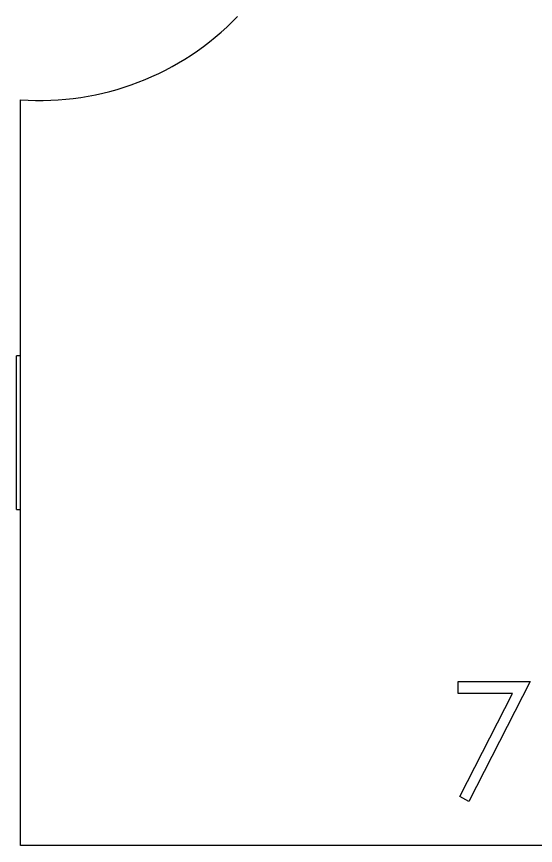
# Model space of a CAD drawing. Extents: x 4.78 to 7.86, y 3.69 to 5.39.
# Drawn here: x 7.1026 to 7.3689, y 4.4009 to 4.8266 of the extents above; entities that cross this region are included whole.
import ezdxf

# ---------------------------------------------------------------- set-up
doc = ezdxf.new("R2010")
doc.units = 0
doc.header["$MEASUREMENT"] = 0
doc.layers.get('0').update_dxf_attribs({"linetype": 'CONTINUOUS'})

msp = doc.modelspace()

# ---------------------------------------------------------------- linework, layer by layer
at = {"color": 7, "linetype": 'CONTINUOUS'}
for p, q in [((7.104557092, 4.4009095683), (7.104557092, 4.7839095683)), ((7.104557092, 4.6524095683), (7.102557092, 4.6524095683)), ((7.102557092, 4.5734095683), (7.102557092, 4.6524095683)), ((7.102557092, 4.5734095683), (7.104557092, 4.5734095683)), ((7.3292936153, 4.4850393914), (7.3662166922, 4.4850393914)), ((7.3292936153, 4.4788855452), (7.3292936153, 4.4850393914)), ((7.3662166922, 4.4850393914), (7.3346782307, 4.4235009298)), ((7.3571061153, 4.4788855452), (7.3292936153, 4.4788855452)), ((7.3300267884, 4.426061026), (7.3571061153, 4.4788855452)), ((7.3346782307, 4.4235009298), (7.3300267884, 4.426061026)), ((7.864557092, 4.4009095683), (7.104557092, 4.4009095683))]:
    msp.add_line(p, q, dxfattribs=at)
msp.add_arc((7.114557092, 4.9245545113), 0.1410000000000003, 265.93305526, 316, dxfattribs=at)

doc.saveas('drawing.dxf')
